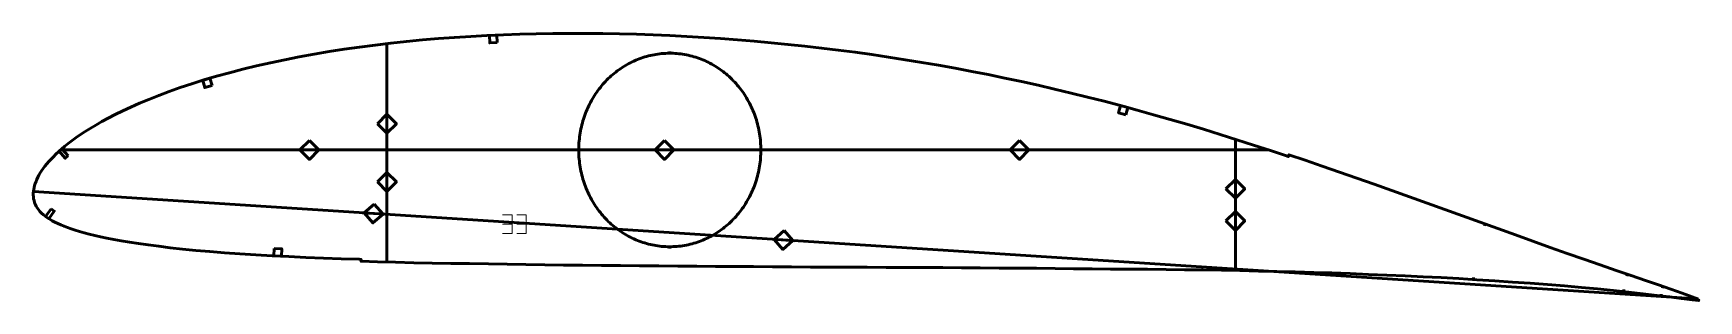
# Model space of a CAD drawing. Header units: metres. Extents: x 9 to 893, y 120 to 262.
import ezdxf

# ---------------------------------------------------------------- set-up
doc = ezdxf.new("R2010")
doc.units = ezdxf.units.M
doc.layers.add('Layer', color=1, linetype='Continuous', lineweight=50)
doc.layers.add('NumLabel', color=1, linetype='Continuous', lineweight=15)

msp = doc.modelspace()

# ---------------------------------------------------------------- linework, layer by layer
at = {"layer": 'Layer', "color": 7}
for p, q in [((196.93, 140.65), (196.93, 256.35)), ((196.93, 207.9), (196.93, 219.9)), ((646.93, 136.15), (646.93, 205.68)), ((23.72, 200), (664.48, 200)), ((149.77, 200), (161.77, 200)), ((338.1, 200), (350.1, 200)), ((526.43, 200), (538.43, 200)), ((196.93, 177.09), (196.93, 189.09)), ((9.39, 177.92), (892.09, 121.15)), ((646.93, 173.39), (646.93, 185.39)), ((646.93, 156.43), (646.93, 168.43)), ((183.84, 166.7), (195.81, 165.93)), ((401.27, 152.72), (413.24, 151.95))]:
    msp.add_line(p, q, dxfattribs=at)
at = {"layer": 'Layer'}
for p, q in [((346.93, 251.25), (346.93, 252.25)), ((298.63, 200), (297.63, 200)), ((395.23, 200), (396.23, 200)), ((779.46, 160.77), (779.13, 159.83)), ((346.93, 148.75), (346.93, 147.75)), ((854.89, 134.13), (854.57, 133.18)), ((773.24, 132.38), (773.16, 131.39)), ((853, 126), (852.91, 125)), ((872.86, 123.69), (872.78, 122.7)), ((873.82, 127.65), (873.49, 126.71))]:
    msp.add_line(p, q, dxfattribs=at)
for points in [[(892.57, 120.98), (889.25, 122.17), (883.85, 124.11), (877.92, 126.22), (871.44, 128.48), (864.4, 130.88), (856.84, 133.46), (848.83, 136.21), (840.47, 139.1), (831.83, 142.11), (822.98, 145.22), (813.96, 148.42), (804.8, 151.68), (795.55, 154.99), (786.22, 158.34), (776.83, 161.72), (767.42, 165.11), (758.01, 168.49), (748.61, 171.86), (739.25, 175.22), (729.92, 178.54), (720.63, 181.83), (711.38, 185.08), (702.18, 188.28), (693.04, 191.44), (683.93, 194.55), (675.37, 197.44), (675.06, 196.49), (674.56, 196.65), (665.56, 199.65), (656.61, 202.57), (647.7, 205.43), (638.82, 208.23), (629.98, 210.95), (621.16, 213.6), (612.36, 216.19), (603.58, 218.7), (594.81, 221.14), (586.05, 223.51), (577.29, 225.81), (568.53, 228.03), (559.77, 230.19), (551.01, 232.28), (542.24, 234.29), (533.46, 236.23), (524.68, 238.11), (515.88, 239.91), (507.08, 241.64), (498.27, 243.3), (489.45, 244.89), (480.62, 246.4), (471.78, 247.85), (462.93, 249.22), (454.07, 250.53), (445.2, 251.76), (436.33, 252.92), (427.43, 254), (418.53, 255.02), (409.61, 255.96), (400.68, 256.84), (391.75, 257.64), (382.8, 258.38), (373.86, 259.05), (364.91, 259.64), (355.97, 260.17), (347.03, 260.62), (338.11, 261), (329.19, 261.31), (320.3, 261.54), (311.41, 261.7), (302.55, 261.79), (293.71, 261.8), (284.9, 261.73), (276.11, 261.58), (267.36, 261.36), (258.64, 261.05), (249.96, 260.66), (241.32, 260.19), (232.73, 259.64), (224.18, 259.01), (215.7, 258.29), (207.27, 257.48), (198.9, 256.58), (190.61, 255.6), (182.39, 254.53), (174.25, 253.36), (166.21, 252.11), (158.26, 250.77), (150.41, 249.33), (142.69, 247.82), (135.1, 246.22), (127.67, 244.53), (120.4, 242.77), (113.31, 240.93), (106.44, 239.04), (99.79, 237.08), (93.39, 235.07), (87.25, 233.03), (81.4, 230.96), (75.85, 228.89), (70.61, 226.81), (65.68, 224.75), (61.07, 222.72), (56.77, 220.72), (52.78, 218.77), (49.08, 216.87), (45.65, 215.01), (42.48, 213.21), (39.55, 211.47), (36.84, 209.78), (34.33, 208.13), (32.02, 206.54), (29.88, 204.99), (27.89, 203.48), (26.06, 202.01), (24.37, 200.58), (22.8, 199.17), (21.35, 197.79), (19.99, 196.44), (18.73, 195.12), (17.56, 193.83), (16.47, 192.59), (15.46, 191.38), (14.55, 190.19), (13.73, 189.02), (12.99, 187.87), (12.33, 186.72), (11.74, 185.57), (11.21, 184.44), (10.75, 183.34), (10.35, 182.25), (10.01, 181.19), (9.74, 180.16), (9.54, 179.14), (9.41, 178.13), (9.33, 177.07), (9.32, 176.16), (9.37, 175.17), (9.49, 174.17), (9.69, 173.19), (9.97, 172.22), (10.36, 171.25), (10.84, 170.28), (11.43, 169.33), (12.1, 168.39), (12.86, 167.48), (13.71, 166.58), (14.65, 165.72), (15.68, 164.88), (16.81, 164.06), (18.04, 163.27), (19.36, 162.5), (20.77, 161.74), (22.28, 161), (23.9, 160.28), (25.63, 159.57), (27.48, 158.88), (29.47, 158.19), (31.6, 157.51), (33.89, 156.83), (36.35, 156.14), (39, 155.46), (41.87, 154.76), (44.97, 154.06), (48.34, 153.36), (52.01, 152.64), (56, 151.91), (60.36, 151.18), (65.11, 150.44), (70.28, 149.7), (75.9, 148.96), (81.98, 148.23), (88.52, 147.52), (95.51, 146.83), (102.92, 146.16), (110.71, 145.54), (118.84, 144.96), (127.27, 144.42), (135.95, 143.93), (144.86, 143.48), (153.95, 143.07), (163.22, 142.71), (172.65, 142.39), (182.21, 142.08), (183.22, 142.05), (183.19, 141.05), (191.82, 140.79), (201.49, 140.52), (211.19, 140.29), (220.96, 140.1), (230.83, 139.93), (240.76, 139.77), (250.72, 139.6), (260.69, 139.44), (270.65, 139.28), (280.6, 139.16), (290.6, 139.06), (300.64, 138.96), (310.73, 138.87), (320.83, 138.78), (330.94, 138.68), (341.05, 138.59), (351.14, 138.5), (361.2, 138.42), (371.25, 138.35), (381.31, 138.29), (391.35, 138.23), (401.4, 138.15), (411.45, 138.07), (421.5, 138), (431.55, 137.94), (441.62, 137.89), (451.67, 137.83), (461.69, 137.78), (471.7, 137.74), (481.7, 137.72), (491.68, 137.67), (501.65, 137.61), (511.63, 137.54), (521.6, 137.47), (531.54, 137.4), (541.42, 137.3), (551.28, 137.18), (561.11, 137.05), (570.91, 136.95), (580.7, 136.89), (590.51, 136.84), (600.31, 136.77), (610.14, 136.66), (619.99, 136.54), (629.84, 136.42), (639.63, 136.28), (649.38, 136.11), (659.12, 135.88), (668.91, 135.63), (678.72, 135.38), (688.48, 135.12), (698.17, 134.84), (707.83, 134.5), (717.51, 134.11), (727.23, 133.71), (736.92, 133.3), (746.52, 132.88), (756.02, 132.41), (765.49, 131.87), (774.99, 131.27), (784.51, 130.65), (793.97, 130.03), (803.29, 129.38), (812.48, 128.69), (821.55, 127.95), (830.44, 127.18), (839.1, 126.39), (847.47, 125.58), (855.52, 124.72), (863.22, 123.84), (870.5, 122.97), (877.28, 122.15), (883.51, 121.37), (889.2, 120.63), (892.69, 120.17)], [(395.23, 200), (395.22, 201.08), (395.19, 202.15), (395.13, 203.23), (395.06, 204.3), (394.96, 205.38), (394.85, 206.45), (394.71, 207.51), (394.55, 208.58), (394.37, 209.64), (394.17, 210.69), (393.95, 211.74), (393.7, 212.79), (393.44, 213.83), (393.16, 214.86), (392.85, 215.89), (392.53, 216.91), (392.18, 217.92), (391.82, 218.93), (391.43, 219.92), (391.03, 220.91), (390.6, 221.89), (390.16, 222.86), (389.7, 223.82), (389.22, 224.77), (388.72, 225.7), (388.2, 226.63), (387.66, 227.55), (387.11, 228.45), (386.54, 229.34), (385.95, 230.21), (385.34, 231.08), (384.72, 231.93), (384.07, 232.76), (383.42, 233.58), (382.74, 234.39), (382.06, 235.18), (381.35, 235.96), (380.63, 236.71), (379.9, 237.46), (379.15, 238.19), (378.38, 238.9), (377.61, 239.59), (376.82, 240.26), (376.01, 240.92), (375.2, 241.56), (374.37, 242.18), (373.53, 242.78), (372.67, 243.37), (371.81, 243.93), (370.93, 244.48), (370.05, 245), (369.15, 245.51), (368.24, 245.99), (367.33, 246.46), (366.4, 246.9), (365.47, 247.33), (364.53, 247.73), (363.58, 248.11), (362.62, 248.47), (361.66, 248.81), (360.69, 249.13), (359.72, 249.43), (358.73, 249.7), (357.75, 249.95), (356.76, 250.18), (355.76, 250.39), (354.76, 250.58), (353.76, 250.74), (352.75, 250.88), (351.74, 251), (350.73, 251.09), (349.72, 251.17), (348.7, 251.22), (347.69, 251.25), (346.67, 251.25), (345.66, 251.24), (344.65, 251.2), (343.63, 251.13), (342.62, 251.05), (341.61, 250.94), (340.6, 250.81), (339.6, 250.66), (338.6, 250.49), (337.6, 250.29), (336.61, 250.07), (335.62, 249.83), (334.63, 249.57), (333.65, 249.28), (332.68, 248.97), (331.71, 248.64), (330.75, 248.29), (329.8, 247.92), (328.86, 247.53), (327.92, 247.12), (326.99, 246.68), (326.07, 246.23), (325.16, 245.75), (324.26, 245.26), (323.37, 244.74), (322.49, 244.21), (321.62, 243.65), (320.76, 243.08), (319.91, 242.48), (319.07, 241.87), (318.25, 241.24), (317.44, 240.59), (316.64, 239.93), (315.86, 239.24), (315.09, 238.54), (314.33, 237.82), (313.59, 237.09), (312.86, 236.34), (312.15, 235.57), (311.46, 234.79), (310.77, 233.99), (310.11, 233.17), (309.46, 232.35), (308.83, 231.5), (308.21, 230.65), (307.61, 229.78), (307.03, 228.89), (306.47, 228), (305.92, 227.09), (305.4, 226.17), (304.89, 225.24), (304.4, 224.29), (303.93, 223.34), (303.47, 222.38), (303.04, 221.4), (302.63, 220.42), (302.23, 219.43), (301.86, 218.43), (301.5, 217.42), (301.17, 216.4), (300.85, 215.38), (300.56, 214.35), (300.28, 213.31), (300.03, 212.27), (299.8, 211.22), (299.59, 210.16), (299.4, 209.11), (299.23, 208.04), (299.08, 206.98), (298.95, 205.91), (298.84, 204.84), (298.76, 203.77), (298.69, 202.69), (298.65, 201.62), (298.63, 200.54), (298.63, 199.46), (298.65, 198.38), (298.69, 197.31), (298.76, 196.23), (298.84, 195.16), (298.95, 194.09), (299.08, 193.02), (299.23, 191.96), (299.4, 190.89), (299.59, 189.84), (299.8, 188.78), (300.03, 187.73), (300.28, 186.69), (300.56, 185.65), (300.85, 184.62), (301.17, 183.6), (301.5, 182.58), (301.86, 181.57), (302.23, 180.57), (302.63, 179.58), (303.04, 178.6), (303.47, 177.62), (303.93, 176.66), (304.4, 175.71), (304.89, 174.76), (305.4, 173.83), (305.92, 172.91), (306.47, 172), (307.03, 171.11), (307.61, 170.22), (308.21, 169.35), (308.83, 168.5), (309.46, 167.65), (310.11, 166.83), (310.77, 166.01), (311.46, 165.21), (312.15, 164.43), (312.86, 163.66), (313.59, 162.91), (314.33, 162.18), (315.09, 161.46), (315.86, 160.76), (316.64, 160.07), (317.44, 159.41), (318.25, 158.76), (319.07, 158.13), (319.91, 157.52), (320.76, 156.92), (321.62, 156.35), (322.49, 155.79), (323.37, 155.26), (324.26, 154.74), (325.16, 154.25), (326.07, 153.77), (326.99, 153.32), (327.92, 152.88), (328.86, 152.47), (329.8, 152.08), (330.75, 151.71), (331.71, 151.36), (332.68, 151.03), (333.65, 150.72), (334.63, 150.43), (335.62, 150.17), (336.61, 149.93), (337.6, 149.71), (338.6, 149.51), (339.6, 149.34), (340.6, 149.19), (341.61, 149.06), (342.62, 148.95), (343.63, 148.87), (344.65, 148.8), (345.66, 148.76), (346.67, 148.75), (347.69, 148.75), (348.7, 148.78), (349.72, 148.83), (350.73, 148.91), (351.74, 149), (352.75, 149.12), (353.76, 149.26), (354.76, 149.42), (355.76, 149.61), (356.76, 149.82), (357.75, 150.05), (358.73, 150.3), (359.72, 150.57), (360.69, 150.87), (361.66, 151.19), (362.62, 151.53), (363.58, 151.89), (364.53, 152.27), (365.47, 152.67), (366.4, 153.1), (367.33, 153.54), (368.24, 154.01), (369.15, 154.49), (370.05, 155), (370.93, 155.52), (371.81, 156.07), (372.67, 156.63), (373.53, 157.22), (374.37, 157.82), (375.2, 158.44), (376.01, 159.08), (376.82, 159.74), (377.61, 160.41), (378.38, 161.1), (379.15, 161.81), (379.9, 162.54), (380.63, 163.29), (381.35, 164.04), (382.06, 164.82), (382.74, 165.61), (383.42, 166.42), (384.07, 167.24), (384.72, 168.07), (385.34, 168.92), (385.95, 169.79), (386.54, 170.66), (387.11, 171.55), (387.66, 172.45), (388.2, 173.37), (388.72, 174.3), (389.22, 175.23), (389.7, 176.18), (390.16, 177.14), (390.6, 178.11), (391.03, 179.09), (391.43, 180.08), (391.82, 181.07), (392.18, 182.08), (392.53, 183.09), (392.85, 184.11), (393.16, 185.14), (393.44, 186.17), (393.7, 187.21), (393.95, 188.26), (394.17, 189.31), (394.37, 190.36), (394.55, 191.42), (394.71, 192.49), (394.85, 193.55), (394.96, 194.62), (395.06, 195.7), (395.13, 196.77), (395.19, 197.85), (395.22, 198.92), (395.23, 200)]]:
    msp.add_lwpolyline(points, close=True, dxfattribs=at)
for points in [[(255.45, 256.9), (251.45, 256.73), (251.27, 260.72), (255.27, 260.9), (255.45, 256.9)], [(104.13, 234.18), (100.29, 233.05), (99.16, 236.89), (103, 238.02), (104.13, 234.18)], [(588.89, 218.6), (585.02, 219.64), (586.07, 223.5), (589.93, 222.46), (588.89, 218.6)], [(191.93, 213.9), (196.93, 218.9), (201.93, 213.9), (196.93, 208.9), (191.93, 213.9)], [(155.77, 205), (160.77, 200), (155.77, 195), (150.77, 200), (155.77, 205)], [(344.1, 205), (349.1, 200), (344.1, 195), (339.1, 200), (344.1, 205)], [(532.43, 205), (537.43, 200), (532.43, 195), (527.43, 200), (532.43, 205)], [(27.79, 196.93), (26.3, 195.59), (22.96, 199.31), (24.45, 200.65), (27.79, 196.93)], [(191.93, 183.09), (196.93, 188.09), (201.93, 183.09), (196.93, 178.09), (191.93, 183.09)], [(641.93, 179.39), (646.93, 184.39), (651.93, 179.39), (646.93, 174.39), (641.93, 179.39)], [(18.79, 168.81), (20.41, 167.64), (17.49, 163.58), (15.87, 164.75), (18.79, 168.81)], [(190.14, 171.31), (194.81, 166), (189.5, 161.33), (184.83, 166.64), (190.14, 171.31)], [(641.93, 162.43), (646.93, 167.43), (651.93, 162.43), (646.93, 157.43), (641.93, 162.43)], [(407.57, 157.32), (412.24, 152.01), (406.93, 147.34), (402.26, 152.65), (407.57, 157.32)], [(137.14, 147.87), (141.14, 147.67), (140.94, 143.68), (136.94, 143.88), (137.14, 147.87)]]:
    msp.add_lwpolyline(points, dxfattribs=at)
at = {"layer": 'NumLabel', "color": 1}
for points in [[(258.26, 165.67), (263.26, 165.67), (263.26, 160.67), (258.26, 160.67), (263.26, 160.67), (263.26, 155.67), (258.26, 155.67)], [(265.76, 165.67), (270.76, 165.67), (270.76, 160.67), (265.76, 160.67), (270.76, 160.67), (270.76, 155.67), (265.76, 155.67)]]:
    msp.add_lwpolyline(points, dxfattribs=at)

doc.saveas('drawing.dxf')
